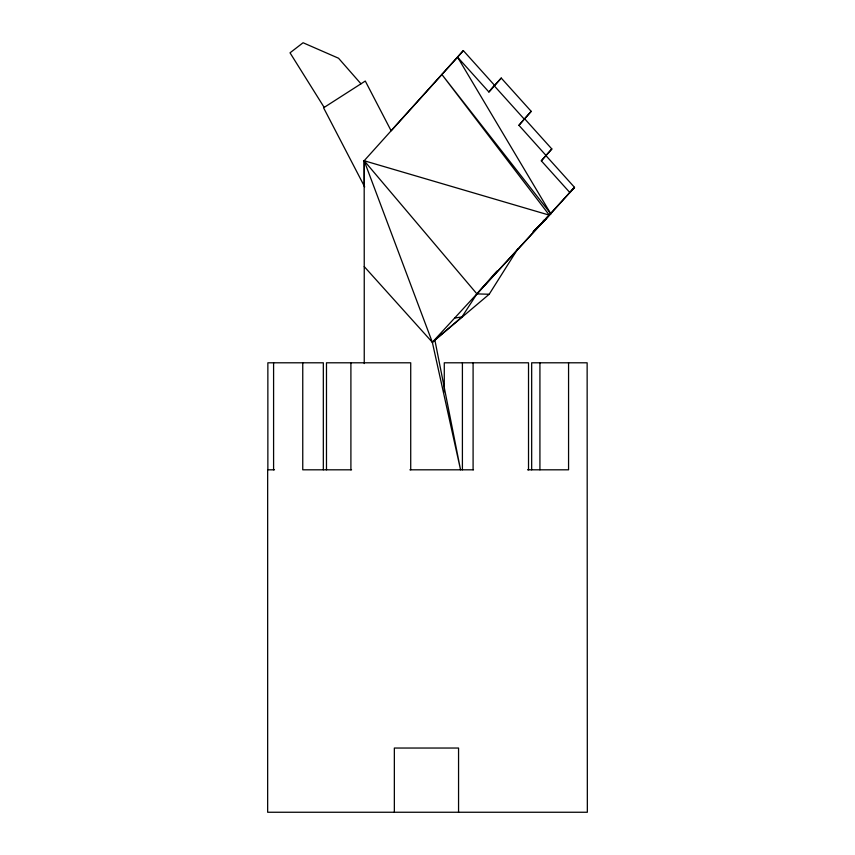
<?xml version="1.0" encoding="UTF-8"?>
<svg xmlns="http://www.w3.org/2000/svg" width="855" height="855" viewBox="0 0 855 855"><rect width="100%" height="100%" fill="white"/><g stroke="black" fill="none" stroke-linecap="round" stroke-linejoin="round"><path stroke-width="1.28" d="M364.294 186.155L364.305 160.59M434.778 339.574L460.556 469.812L432.341 342.278L489.188 294.248L517.884 248.752M463.303 50.595L457.585 57.189L488.91 91.998L494.628 85.404L463.303 50.595L364.166 160.74L364.241 266.6L432.341 342.278L461.978 316.916L476.919 293.896L496.969 271.035M543.791 221.221L547.115 217.17M546.121 155.567L518.932 125.3L524.596 118.706L551.838 148.973L541.322 160.836L569.922 192.621L574.507 187.341L545.896 155.567L541.322 160.836M488.91 91.998L501.244 78.062L531.212 111.353L518.932 125.3M532.644 232.271L543.898 221.349L574.507 187.341L476.919 293.896L364.166 160.74L549.359 215.161L550.823 213.836L457.585 57.189L391.13 130.783L365.288 81.043L323.575 107.794L364.69 186.903M490.845 89.615L501.244 78.062M524.275 119.059L531.212 111.353M545.629 155.867L551.838 148.973M533.52 231.299L540.061 224.886M543.62 221.018L545.661 219.393L543.32 220.654M543.491 220.868L545.661 219.393M454.625 318.081L461.978 316.916M274.508 469.812L267.658 469.812L267.658 812.25L587.342 812.25L587.139 362.798L531.671 362.798L531.671 469.812M351.565 469.812L302.755 469.812L302.755 362.798M409.876 469.812L473.51 469.812M527.535 469.812L568.564 469.812L568.564 362.798M476.919 293.896L489.188 294.248M494.393 85.97L524.361 119.262M360.97 83.811L338.548 58.236L303.076 42.75L290.027 52.828L324.173 107.42M550.823 213.836L441.821 74.417L549.359 215.161L432.341 342.278L364.166 160.74M539.922 362.798L539.922 469.812M528.518 469.812L528.518 362.798L444.279 362.798L444.279 391.857M473.093 362.798L473.093 469.812M462.405 362.798L462.405 469.812M458.558 812.25L458.558 748.039L394.347 748.039L394.347 812.25M410.721 469.812L410.721 362.798L326.482 362.798L326.482 469.812M364.241 266.6L364.241 363.557M350.903 362.798L350.903 469.812M323.329 469.812L323.329 362.798L267.861 362.798L267.861 469.812M273.589 362.798L273.589 469.812"/></g></svg>
